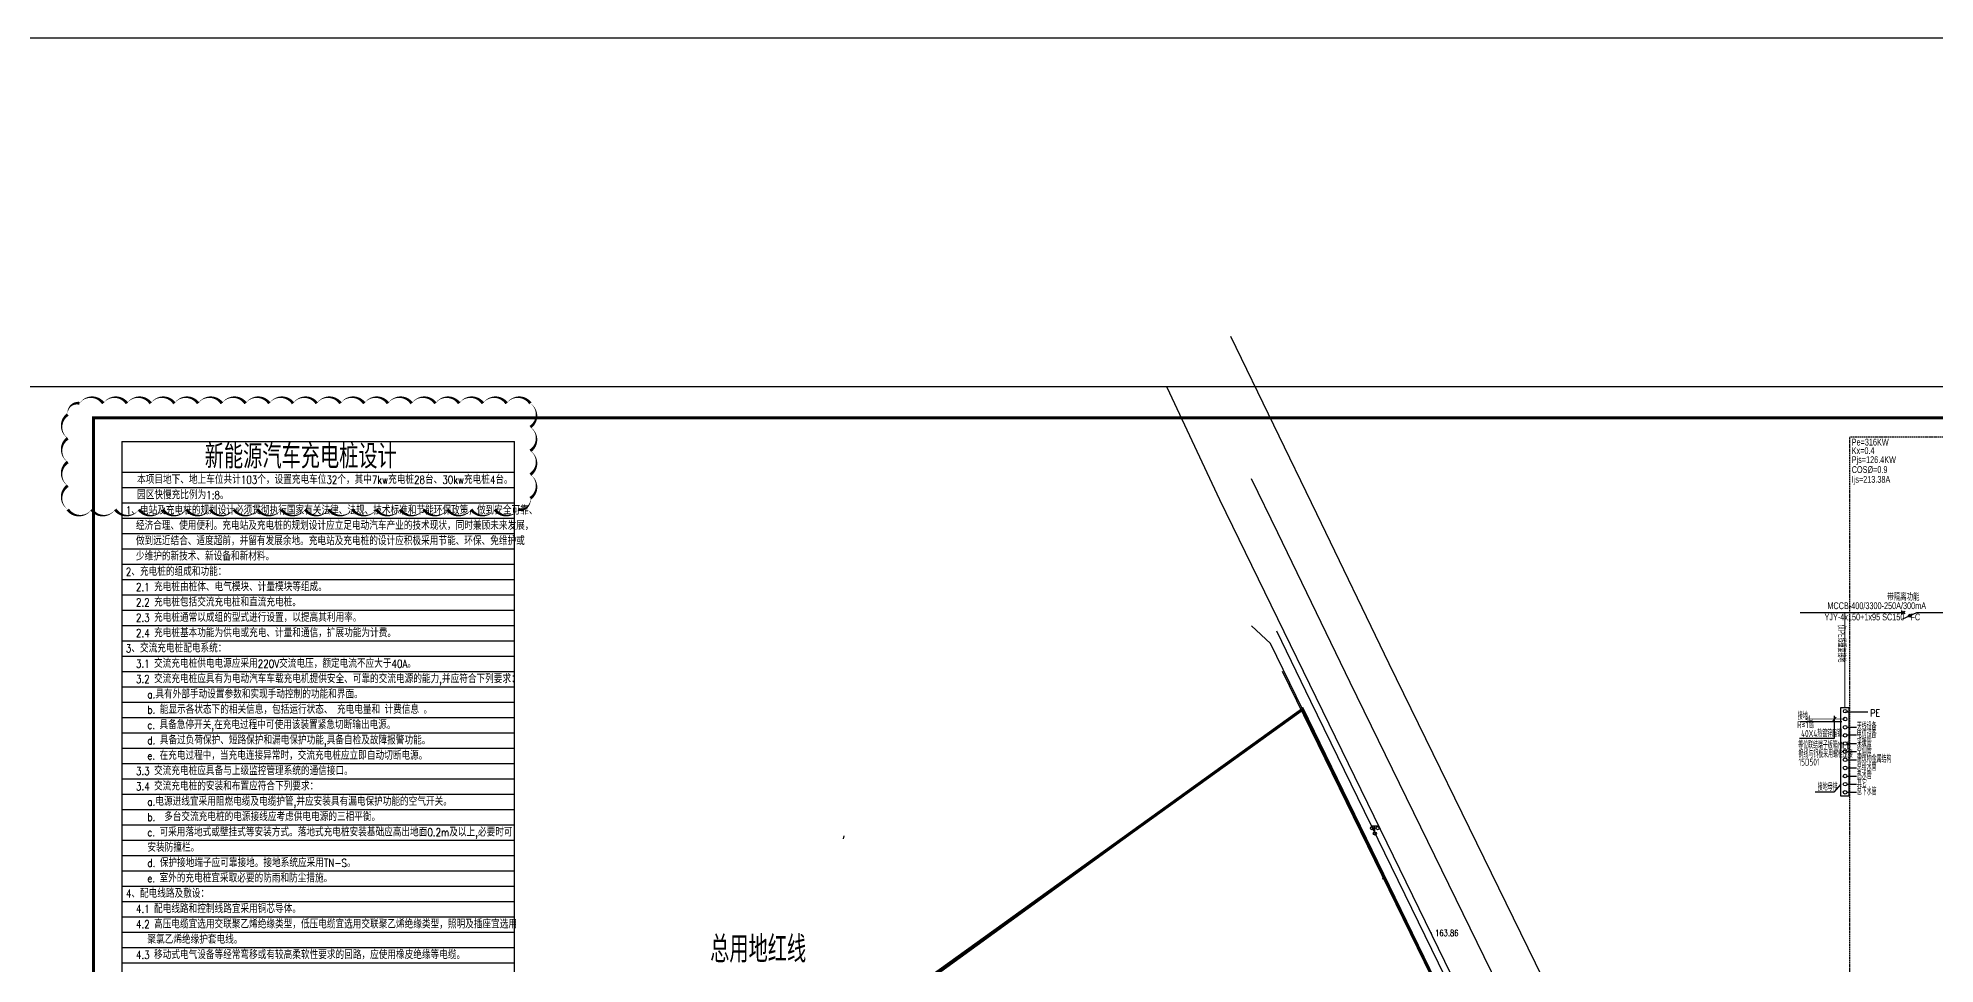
# Model space of a CAD drawing. Extents: x -809667 to 586099, y 3084146 to 3634412.
# Drawn here: x 381087.9 to 381393.3, y 3087282.7 to 3087431.8 of the extents above; entities that cross this region are included whole.
import ezdxf
from ezdxf.enums import TextEntityAlignment as Align

# ---------------------------------------------------------------- set-up
doc = ezdxf.new("R2010")
doc.units = 0
doc.header["$LTSCALE"] = 0.5
doc.linetypes.add('DASH', pattern=[0.35, 0.25, -0.1])
doc.layers.get('0').update_dxf_attribs({"linetype": 'CONTINUOUS'})
for name, color, linetype in [('ABDE_DENG', 4, 'CONTINUOUS'), ('DX1', 2, 'CONTINUOUS'), ('ELEMENT', 3, 'CONTINUOUS'), ('EQUIP-箱柜', 3, 'CONTINUOUS'), ('GCD', 252, 'CONTINUOUS'), ('PUB_TITLE', 4, 'CONTINUOUS'), ('S-批注', 6, 'CONTINUOUS'), ('TEL_TEXT', 7, 'CONTINUOUS'), ('文字', 7, 'CONTINUOUS'), ('电气', 7, 'CONTINUOUS'), ('虚线6', 1, 'CONTINUOUS')]:
    doc.layers.add(name, color=color, linetype=linetype)
doc.styles.add('-宋体', font='', dxfattribs={"width": 0.6})
doc.styles.add('7-1$0$HZ', font='xcsg.shx', dxfattribs={"width": 0.8, "bigfont": 'hztxt.shx'})
doc.styles.add('_HZTXT', font='ros.shx', dxfattribs={"width": 0.8, "bigfont": 'hztxt.shx'})
doc.styles.add('_TEL_DIM', font='SIMPLEX', dxfattribs={"width": 0.8, "height": 3.5, "bigfont": 'HZTXT'})
doc.styles.add('HZ1', font='gbenor.shx', dxfattribs={"width": 0.9, "bigfont": 'gbcbig.shx'})
doc.styles.get("Standard").update_dxf_attribs({"font": 'rs.shx', "bigfont": 'hztxt.shx'})
doc.styles.get('-宋体').set_extended_font_data('NSimSun')

# ---------------------------------------------------------------- blocks, each defined once
blk = doc.blocks.new('M_M7')
for p, q in [((-0.25, -0.2), (0, -0.75)), ((-0.047, -0.297), (0.047, -0.203)), ((-0.047, -0.203), (0.047, -0.297))]:
    blk.add_line(p, q)
for points in [[(0, 0), (0, -0.25)], [(0, -0.75), (0, -1)]]:
    blk.add_lwpolyline(points)
at = {"width": 0.8, "flags": 9}
blk.add_attdef('S', (0.25, -0.5), '', height=0.2, dxfattribs=at)
blk = doc.blocks.new('gc097')
at = {"color": 0}
for p, q in [((-0.9, 2.2), (-0.9, 2.5)), ((-0.9, 2.5), (0.9, 2.5)), ((0, 0.5), (0, 2.5)), ((0.9, 2.5), (0.9, 2.2))]:
    blk.add_line(p, q, dxfattribs=at)
for centre in [(-0.9, 1.7), (0, 0), (0.9, 1.7)]:
    blk.add_circle(centre, 0.5, dxfattribs=at)
blk = doc.blocks.new('GC200')
at = {"color": 0, "linetype": 'Continuous', "const_width": 0.2, "flags": 128}
blk.add_lwpolyline([(-0.1, 0, 1), (0.1, 0, 1)], format="xyb", close=True, dxfattribs=at)
blk = doc.blocks.new('123123')
at = {"layer": '文字', "color": 8}
for p, q in [((382009.98, 3087377.26), (382004.5, 3087388.6)), ((382004.5, 3087388.6), (382004.5, 3087388.6)), ((382035.83, 3087324.33), (382009.98, 3087377.26)), ((381934.76, 3087355.16), (381934.85, 3087355.65)), ((382021.93, 3087348.61), (382021.46, 3087348.76))]:
    blk.add_line(p, q, dxfattribs=at)
at = {"layer": '文字', "color": 8, "flags": 128}
for points in [[(382103.23, 3087233.97), (382080.24, 3087265.34), (382022.57, 3087383.37), (382010.93, 3087407.49), (381997.07, 3087436.04)], [(382074.23, 3087261.71), (382016.27, 3087380.32), (382004.63, 3087404.44), (382000.4, 3087413.12)], [(382005.35, 3087382.17), (382037.4, 3087316.58)], [(381897.92, 3087296.93), (381904.38, 3087301.03), (382008.64, 3087376.04), (382065.01, 3087260.05)]]:
    blk.add_lwpolyline(points, dxfattribs=at)
at = {"layer": '文字', "color": 8}
for points in [[(382060.91, 3087275.36), (382044.98, 3087307.79), (381995.32, 3087409.76), (381986.83, 3087427.85)], [(381903.9, 3087301.64), (381904.41, 3087301.02), (381945.87, 3087330.57), (382008.64, 3087376.04), (382003.48, 3087386.63), (382000.42, 3087389.46)], [(382036.15, 3087319.27), (382008.64, 3087376.04)]]:
    blk.add_lwpolyline(points, dxfattribs=at)
at = {"layer": '文字', "color": 8, "const_width": 0.5, "flags": 128}
blk.add_lwpolyline([(381897.92, 3087296.93), (381904.38, 3087301.03), (382008.64, 3087376.04), (382070.92, 3087247.89), (382108.65, 3087200.59), (381980.34, 3087185.97), (381931.79, 3087180.43), (381911.44, 3087167.71), (381850.63, 3087264.99), (381870.98, 3087277.71), (381870.98, 3087277.71), (381870.98, 3087277.71), (381897.92, 3087296.93)], dxfattribs=at)
at = {"layer": '文字', "color": 8, "xscale": 0.5, "yscale": 0.5}
blk.add_blockref('gc097', (382020.27, 3087356.04, -853.59), dxfattribs=at)
at = {"layer": '文字', "color": 8}
ref = blk.add_blockref('GC200', (382029.36, 3087340.01, 163.86), dxfattribs=dict(at, xscale=0.5, yscale=0.5, zscale=0.5))
ref.add_attrib('height', '163.86', dxfattribs={"layer": 'GCD', "linetype": 'Continuous', "height": 1, "width": 0.8}).set_placement((382029.96, 3087340.01, 163.86), align=Align.MIDDLE_LEFT)
at = {"layer": '文字', "color": 8, "style": '-宋体', "width": 0.6}
blk.add_text('总用地红线', height=3.776, dxfattribs=at).set_placement((381913.27, 3087335.67))

msp = doc.modelspace()

# ---------------------------------------------------------------- linework, layer by layer
at = {"layer": 'ABDE_DENG', "color": 3, "linetype": 'Continuous'}
for points, const_width in [([(381378.831, 3087324.011), (381378.831, 3087339.309)], 0.177), ([(381372.624, 3087322.332), (381372.624, 3087321.989)], 0.101), ([(381372.89, 3087322.569), (381372.89, 3087321.796)], 0.101), ([(381373.155, 3087322.161), (381378.841, 3087322.161)], 0.142), ([(381373.155, 3087322.782), (381373.155, 3087321.539)], 0.101), ([(381378.878, 3087323.298), (381382.56, 3087323.298)], 0.177)]:
    msp.add_lwpolyline(points, dxfattribs=dict(at, const_width=const_width))
at = {"layer": 'DX1', "color": 3}
for p, q in [((381371.599, 3087339.309), (381387.46, 3087339.309)), ((381391.427, 3087339.309), (381394.98, 3087339.309))]:
    msp.add_line(p, q, dxfattribs=at)
at = {"layer": 'ELEMENT', "color": 3, "flags": 128}
msp.add_lwpolyline([(381387.998, 3087338.973), (381387.998, 3087339.646)], dxfattribs=at)
at = {"layer": 'ELEMENT'}
msp.add_circle((381389.268, 3087338.795), 0.224, dxfattribs=at)
at = {"layer": 'EQUIP-箱柜', "color": 0}
for p, q in [((381101.469, 3087366.832), (381101.469, 3087258.259)), ((381101.469, 3087366.832), (381164.647, 3087366.832)), ((381164.647, 3087258.259), (381164.647, 3087366.832)), ((381101.469, 3087361.897), (381164.647, 3087361.897)), ((381101.469, 3087359.43), (381164.647, 3087359.43)), ((381101.469, 3087356.962), (381164.647, 3087356.962)), ((381101.469, 3087354.494), (381164.647, 3087354.494)), ((381101.469, 3087352.027), (381164.647, 3087352.027)), ((381101.469, 3087349.559), (381164.647, 3087349.559)), ((381101.469, 3087347.092), (381164.647, 3087347.092)), ((381101.469, 3087344.624), (381164.647, 3087344.624)), ((381101.469, 3087342.156), (381164.647, 3087342.156)), ((381101.469, 3087339.689), (381164.647, 3087339.689)), ((381101.469, 3087337.221), (381164.647, 3087337.221)), ((381101.469, 3087334.754), (381164.647, 3087334.754)), ((381101.469, 3087332.286), (381164.647, 3087332.286)), ((381101.469, 3087329.819), (381164.647, 3087329.819)), ((381101.469, 3087327.351), (381164.647, 3087327.351)), ((381101.469, 3087324.883), (381164.647, 3087324.883)), ((381101.469, 3087322.416), (381164.647, 3087322.416)), ((381101.469, 3087319.948), (381164.647, 3087319.948)), ((381101.469, 3087317.481), (381164.647, 3087317.481)), ((381101.469, 3087315.013), (381164.647, 3087315.013)), ((381101.469, 3087312.545), (381164.647, 3087312.545)), ((381101.469, 3087310.078), (381164.647, 3087310.078)), ((381101.469, 3087307.61), (381164.647, 3087307.61)), ((381101.469, 3087305.143), (381164.647, 3087305.143)), ((381101.469, 3087302.675), (381164.647, 3087302.675)), ((381101.469, 3087300.208), (381164.647, 3087300.208)), ((381101.469, 3087297.74), (381164.647, 3087297.74)), ((381101.469, 3087297.74), (381164.647, 3087297.74)), ((381101.469, 3087295.272), (381164.647, 3087295.272)), ((381101.469, 3087292.805), (381164.647, 3087292.805)), ((381101.469, 3087292.805), (381164.647, 3087292.805)), ((381101.469, 3087292.805), (381164.647, 3087292.805)), ((381101.469, 3087290.337), (381164.647, 3087290.337)), ((381101.469, 3087287.87), (381164.647, 3087287.87)), ((381101.469, 3087285.402), (381164.647, 3087285.402)), ((381101.469, 3087282.934), (381164.647, 3087282.934))]:
    msp.add_line(p, q, dxfattribs=at)
at = {"layer": 'PUB_TITLE', "linetype": 'Continuous'}
msp.add_lwpolyline([(381084.377, 3087078.645), (381504.877, 3087078.645), (381504.877, 3087375.645), (381084.377, 3087375.645)], close=True, dxfattribs=at)
at = {"layer": 'PUB_TITLE', "linetype": 'Continuous', "const_width": 0.5}
msp.add_lwpolyline([(381096.877, 3087083.645), (381499.877, 3087083.645), (381499.877, 3087370.645), (381096.877, 3087370.645)], close=True, dxfattribs=at)
at = {"layer": 'S-批注', "color": 6}
msp.add_lwpolyline([(381096.568, 3087355.895, 0.477, 0, 0.5205671), (381100.388, 3087355.895, 0.477, 0, 0.5205671), (381104.208, 3087355.895, 0.477, 0, 0.5205671), (381108.028, 3087355.895, 0.477, 0, 0.5205671), (381111.848, 3087355.895, 0.477, 0, 0.5205671), (381115.668, 3087355.895, 0.477, 0, 0.5205671), (381119.487, 3087355.895, 0.477, 0, 0.5205671), (381123.307, 3087355.895, 0.477, 0, 0.5205671), (381127.127, 3087355.895, 0.477, 0, 0.5205671), (381130.947, 3087355.895, 0.477, 0, 0.5205671), (381134.767, 3087355.895, 0.477, 0, 0.5205671), (381138.587, 3087355.895, 0.477, 0, 0.5205671), (381142.407, 3087355.895, 0.477, 0, 0.5205671), (381146.227, 3087355.895, 0.477, 0, 0.5205671), (381150.047, 3087355.895, 0.477, 0, 0.5205671), (381153.866, 3087355.895, 0.477, 0, 0.5205671), (381157.686, 3087355.895, 0.477, 0, 0.5205671), (381161.506, 3087355.895, 0.477, 0, 0.5205671), (381165.326, 3087355.895, 0.477, 0, 0.5205671), (381167.212, 3087357.698, 0.477, 0, 0.5205671), (381167.212, 3087361.518, 0.477, 0, 0.5205671), (381167.212, 3087365.338, 0.477, 0, 0.5205671), (381167.212, 3087369.158, 0.477, 0, 0.5205671), (381167.212, 3087372.977, 0.477, 0, 0.5205671), (381163.392, 3087372.977, 0.477, 0, 0.5205671), (381159.572, 3087372.977, 0.477, 0, 0.5205671), (381155.752, 3087372.977, 0.477, 0, 0.5205671), (381151.932, 3087372.977, 0.477, 0, 0.5205671), (381148.112, 3087372.977, 0.477, 0, 0.5205671), (381144.292, 3087372.977, 0.477, 0, 0.5205671), (381140.472, 3087372.977, 0.477, 0, 0.5205671), (381136.652, 3087372.977, 0.477, 0, 0.5205671), (381132.833, 3087372.977, 0.477, 0, 0.5205671), (381129.013, 3087372.977, 0.477, 0, 0.5205671), (381125.193, 3087372.977, 0.477, 0, 0.5205671), (381121.373, 3087372.977, 0.477, 0, 0.5205671), (381117.553, 3087372.977, 0.477, 0, 0.5205671), (381113.733, 3087372.977, 0.477, 0, 0.5205671), (381109.913, 3087372.977, 0.477, 0, 0.5205671), (381106.093, 3087372.977, 0.477, 0, 0.5205671), (381102.273, 3087372.977, 0.477, 0, 0.5205671), (381098.454, 3087372.977, 0.477, 0, 0.5205671), (381094.634, 3087372.977, 0.477, 0, 0.5205671), (381092.748, 3087371.174, 0.477, 0, 0.5205671), (381092.748, 3087367.354, 0.477, 0, 0.5205671), (381092.748, 3087363.534, 0.477, 0, 0.5205671), (381092.748, 3087359.715, 0.477, 0, 0.5205671), (381092.748, 3087355.895, 0.477, 0, 0.5205671)], format="xyseb", close=True, dxfattribs=at)
at = {"layer": '文字', "linetype": 'Continuous'}
msp.add_lwpolyline([(380141.072, 3087431.798), (381573.358, 3087431.798), (381573.358, 3087009.901), (380141.072, 3087009.901)], close=True, dxfattribs=at)
at = {"layer": '电气', "color": 3}
for p, q in [((381377.399, 3087322.473), (381376.884, 3087321.889)), ((381377.142, 3087319.074), (381377.142, 3087322.675)), ((381371.508, 3087319.074), (381377.142, 3087319.074))]:
    msp.add_line(p, q, dxfattribs=at)
at = {"layer": '电气', "color": 3, "ltscale": 0.5}
for p, q in [((381371.653, 3087321.75), (381378.327, 3087321.75)), ((381377.019, 3087310.413), (381374.06, 3087310.413)), ((381378.195, 3087311.674), (381377.019, 3087310.413))]:
    msp.add_line(p, q, dxfattribs=at)
at = {"layer": '电气', "color": 3, "linetype": 'Continuous'}
for p, q in [((381379.154, 3087320.84), (381380.67, 3087320.84)), ((381379.154, 3087319.592), (381380.67, 3087319.592)), ((381379.154, 3087318.205), (381380.67, 3087318.205)), ((381379.154, 3087316.922), (381380.67, 3087316.922)), ((381379.154, 3087315.605), (381380.67, 3087315.605)), ((381379.154, 3087314.294), (381380.67, 3087314.294)), ((381379.154, 3087312.984), (381380.67, 3087312.984)), ((381379.154, 3087311.674), (381380.67, 3087311.674)), ((381379.154, 3087310.364), (381380.67, 3087310.364))]:
    msp.add_line(p, q, dxfattribs=at)
msp.add_lwpolyline([(381378.195, 3087324.011), (381379.466, 3087324.011), (381379.466, 3087309.73), (381378.195, 3087309.73)], close=True, dxfattribs=at)
for centre in [(381378.854, 3087322.156), (381378.876, 3087323.43), (381378.854, 3087320.846), (381378.854, 3087319.536), (381378.854, 3087318.226), (381378.854, 3087316.915), (381378.854, 3087315.605), (381378.854, 3087314.295), (381378.854, 3087312.985), (381378.854, 3087311.674), (381378.854, 3087310.364)]:
    msp.add_circle(centre, 0.291, dxfattribs=at)
at = {"layer": '虚线6', "linetype": 'DASH', "ltscale": 2}
for p in [(381379.643, 3087207.963), (381407.338, 3087367.523)]:
    msp.add_line(p, (381379.643, 3087367.523), dxfattribs=at)

# ---------------------------------------------------------------- block references
at = {"layer": 'ELEMENT', "color": 3, "xscale": 4.112640000006515, "yscale": 4.112640000006515, "zscale": 4.112640000006515, "rotation": 90.00001024528366}
msp.add_blockref('M_M7', (381387.314, 3087339.309), dxfattribs=at)
at = {"layer": '文字'}
msp.add_blockref('123123', (-717.11, -52.3), dxfattribs=at)

# ---------------------------------------------------------------- texts
at = {"layer": 'ABDE_DENG', "color": 3, "linetype": 'Continuous', "style": 'HZ1', "width": 0.7}
msp.add_text('仅PE线重复接地', height=1.1323, rotation=270, dxfattribs=at).set_placement((381377.689, 3087337.336, -1.629))
for s, height, p in [('接地', 1.1323, (381371.252, 3087322.065, -1.629)), ('R', 1.132, (381371.149, 3087320.685, -1.629)), ('40X4热镀锌扁钢', 1.1323, (381371.778, 3087319.261, -1.629)), ('≤', 1.132, (381371.874, 3087320.685, -1.629)), ('1', 1.132, (381372.562, 3087320.685, -1.629)), ('欧', 1.132, (381373.114, 3087320.685, -1.629)), ('天线设备', 1.1323, (381380.754, 3087320.399, -1.629)), ('电信设备', 1.1323, (381380.754, 3087319.151, -1.629)), ('等位联结端子板箱MEB', 1.13231, (381371.319, 3087317.385, -1.629)), ('铜线与铜板采用螺栓压接', 1.13231, (381371.367, 3087315.935, -1.629)), ('采暖管', 1.1323, (381380.754, 3087317.764, -1.629)), ('建筑物金属结构', 1.1323, (381380.754, 3087315.163, -1.629)), ('空调管', 1.1323, (381380.754, 3087316.481, -1.629)), ('15D501', 1.1323, (381371.366, 3087314.676, -1.629)), ('总给水管', 1.1323, (381380.754, 3087313.853, -1.629)), ('热水管', 1.1323, (381380.754, 3087312.543, -1.629)), ('接地母排', 1.1323, (381374.457, 3087310.65, -1.629)), ('总下水管', 1.1323, (381380.754, 3087309.922, -1.629)), ('其它', 1.1323, (381380.754, 3087311.233, -1.629))]:
    msp.add_text(s, height=height, dxfattribs=at).set_placement(p)
at = {"layer": 'DX1', "style": '7-1$0$HZ', "width": 0.7}
for s, p in [('Pe=316KW', (381379.919, 3087366.189)), ('Kx=0.4', (381379.919, 3087364.823)), ('Pjs=126.4KW', (381379.919, 3087363.366)), ('Ijs=213.38A', (381379.919, 3087360.191)), ('MCCB-400/3300-250A/300mA', (381376.005, 3087339.852)), ('带隔离功能', (381385.645, 3087341.242)), ('YJY-4x150+1x95 SC150   FC', (381375.544, 3087338.044))]:
    msp.add_text(s, height=1.0967, dxfattribs=at).set_placement(p)
msp.add_text('COS%%C=0.9', height=1.0967, rotation=359.99997, dxfattribs=at).set_placement((381379.919, 3087361.773))
at = {"layer": 'EQUIP-箱柜', "color": 0, "width": 0.8}
for s, height, style, p in [('新能源汽车充电桩设计', 3.8639, '_HZTXT', (381114.797, 3087362.494)), ('本项目地下、地上车位共计103个，设置充电车位32个，其中7kw充电桩28台、30kw充电桩4台。', 1.28796, '_TEL_DIM', (381103.911, 3087360.034)), ('园区快慢充比例为1:8。', 1.28796, '_TEL_DIM', (381103.911, 3087357.567)), ('1、电站及充电桩的规划设计必须贯彻执行国家有关法律、法规、技术标准和节能环保政策，做到安全可靠、', 1.28796, '_TEL_DIM', (381102.097, 3087355.099)), ('经济合理、使用便利。充电站及充电桩的规划设计应立足电动汽车产业的技术现状，同时兼顾未来发展，', 1.28796, '_TEL_DIM', (381103.723, 3087352.632)), ('做到远近结合、适度超前，并留有发展余地。充电站及充电桩的设计应积极采用节能、环保、免维护或', 1.28796, '_TEL_DIM', (381103.723, 3087350.164)), ('2、充电桩的组成和功能：', 1.28796, '_TEL_DIM', (381102.097, 3087345.229)), ('少维护的新技术、新设备和新材料。', 1.28796, '_TEL_DIM', (381103.723, 3087347.696)), ('2.1 充电桩由桩体、电气模块、计量模块等组成。', 1.28796, '_TEL_DIM', (381103.723, 3087342.761)), ('2.2 充电桩包括交流充电桩和直流充电桩。', 1.28796, '_TEL_DIM', (381103.723, 3087340.294)), ('2.3 充电桩通常以成组的型式进行设置，以提高其利用率。 ', 1.28796, '_TEL_DIM', (381103.723, 3087337.826)), ('2.4 充电桩基本功能为供电或充电、计量和通信，扩展功能为计费。 ', 1.28796, '_TEL_DIM', (381103.723, 3087335.358)), ('3、交流充电桩配电系统：  ', 1.28796, '_TEL_DIM', (381102.097, 3087332.891)), ('3.1 交流充电桩供电电源应采用220V交流电压，额定电流不应大于40A。', 1.28796, '_TEL_DIM', (381103.723, 3087330.423)), ('3.2 交流充电桩应具有为电动汽车车载充电机提供安全、可靠的交流电源的能力,并应符合下列要求：', 1.28796, '_TEL_DIM', (381103.723, 3087327.956)), ('a.具有外部手动设置参数和实现手动控制的功能和界面。', 1.28796, '_TEL_DIM', (381105.568, 3087325.488)), ('b. 能显示各状态下的相关信息，包括运行状态、 充电电量和 计费信息 。', 1.28796, '_TEL_DIM', (381105.568, 3087323.021)), ('c. 具备急停开关,在充电过程中可使用该装置紧急切断输出电源。', 1.28796, '_TEL_DIM', (381105.568, 3087320.553)), ('d. 具备过负荷保护、短路保护和漏电保护功能,具备自检及故障报警功能。', 1.28796, '_TEL_DIM', (381105.568, 3087318.085)), ('e. 在充电过程中，当充电连接异常时，交流充电桩应立即自动切断电源。', 1.28796, '_TEL_DIM', (381105.568, 3087315.618)), ('3.3 交流充电桩应具备与上级监控管理系统的通信接口。  ', 1.28796, '_TEL_DIM', (381103.723, 3087313.15)), ('3.4 交流充电桩的安装和布置应符合下列要求：  ', 1.28796, '_TEL_DIM', (381103.723, 3087310.683)), ('a.电源进线宜采用阻燃电缆及电缆护管,并应安装具有漏电保护功能的空气开关。', 1.28796, '_TEL_DIM', (381105.568, 3087308.215)), ('b.  多台交流充电桩的电源接线应考虑供电电源的三相平衡。', 1.28796, '_TEL_DIM', (381105.568, 3087305.747)), ('c. 可采用落地式或壁挂式等安装方式。落地式充电桩安装基础应高出地面0.2m及以上,必要时可', 1.28796, '_TEL_DIM', (381105.568, 3087303.28)), ('安装防撞栏。', 1.288, '_TEL_DIM', (381105.568, 3087300.812)), ('d. 保护接地端子应可靠接地。接地系统应采用TN-S。 ', 1.28796, '_TEL_DIM', (381105.568, 3087298.345)), ('4、配电线路及敷设：   ', 1.28796, '_TEL_DIM', (381102.097, 3087293.41)), ('e. 室外的充电桩宜采取必要的防雨和防尘措施。 ', 1.28796, '_TEL_DIM', (381105.568, 3087295.877)), ('4.1 配电线路和控制线路宜采用铜芯导体。 ', 1.28796, '_TEL_DIM', (381103.723, 3087290.942)), ('4.2 高压电缆宜选用交联聚乙烯绝缘类型，低压电缆宜选用交联聚乙烯绝缘类型，照明及插座宜选用 ', 1.28796, '_TEL_DIM', (381103.723, 3087288.474)), ('聚氯乙烯绝缘护套电线。  ', 1.28796, '_TEL_DIM', (381105.568, 3087286.007)), ('4.3 移动式电气设备等经常弯移或有较高柔软性要求的回路，应使用橡皮绝缘等电缆。', 1.28796, '_TEL_DIM', (381103.723, 3087283.539))]:
    msp.add_text(s, height=height, dxfattribs=dict(at, style=style)).set_placement(p)
at = {"layer": 'TEL_TEXT', "color": 3, "style": '_TEL_DIM', "width": 0.8}
msp.add_text('PE', height=1.1323, dxfattribs=at).set_placement((381382.925, 3087322.545, -1.629))

doc.saveas('drawing.dxf')
